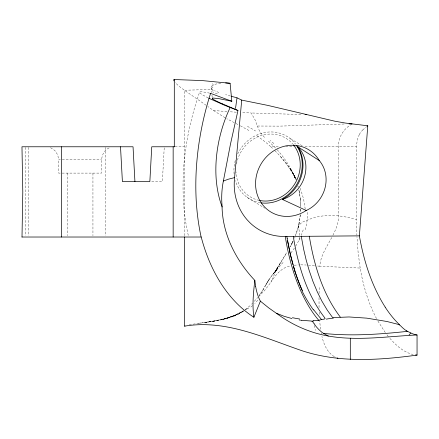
<?xml version="1.0" encoding="UTF-8"?>
<svg xmlns="http://www.w3.org/2000/svg" width="439" height="439" viewBox="0 0 439 439"><rect width="100%" height="100%" fill="white"/><g stroke="black" fill="none" stroke-linecap="round" stroke-linejoin="round"><path stroke-width="0.33" stroke-dasharray="2.19 1.65" d="M184.424 235.655L184.424 90.264L178.722 86L175.002 82.334M319.021 297.724L319.049 307.684M299.524 235.397L299.305 231.364L298.454 226.864A31.136 6.673 -0.4 0 1 298.41 226.573C300.353 221.684 306.74 220.521 311.152 218.644C325.87 213.48 341.849 215.214 356.539 219.637L356.874 234.997M319.076 293.466L319.197 287.534M300.781 209.118L300.627 212.432M300.671 209.211L300.545 211.949L300.561 211.675M376.519 318.582C368.217 302.839 363.141 285.564 360.178 268.059L319.844 266.243C320.454 255.366 327.231 246.284 332.043 236.912M164.213 147.866L162.381 181.581L150.945 181.581M299.442 237.126L299.08 240.128L295.782 245.955M300.463 214.495L299.184 223.034M300.287 214.929L298.432 226.283L295.458 235.606M298.871 224.867L299.036 223.846M299.074 240.166L300.512 237.148M62.135 173.103L101.513 173.103C101.393 164.307 99.477 151.878 109.64 147.68M299.261 222.633L299.338 222.233M298.454 226.864L298.328 227.331M298.24 227.643L295.738 235.342M303.201 229.904L301.264 235.392M209.677 93.167A170.689 7.49 19.4 0 0 204.612 92.179A170.206 7.468 19.4 0 0 199.685 92.042L199.509 92.404C191.536 115.342 186.257 139.19 183.996 163.374L183.936 164.142C182.07 188.057 182.964 212.289 188.369 235.721M272.098 279.764L276.586 269.508L286.014 254.071M271.889 280.329L271.511 281.311M295.041 237.076L294.558 238.218M292.731 241.741L293.016 241.143L291.408 244.331L292.731 241.741L292.489 242.218M293.022 241.549L289.735 247.794M359.343 134.581L358.795 135.755A22.175 7.726 90 0 0 357.39 140.019L356.693 143.871A9.812 3.419 90 0 0 356.539 146.774L356.539 219.637M292.198 242.8L289.992 246.905M332.894 235.277C335.967 229.284 338.645 222.809 338.65 215.972L338.65 146.774C338.025 137.528 343.38 129.181 351.118 124.55M278.359 266.297L277.931 267.066L287.111 251.849M278.03 266.879L275.752 270.847L276.8 269.112M276.696 269.305L277.81 267.378L276.427 269.804L277.069 268.624M264.75 286.886L265.134 286.19M265.721 285.147L263.647 288.851M277.124 268.525L277.289 268.234L275.176 271.56M265.458 285.613L266.177 284.335M277.338 268.141L277.613 267.658M263.971 288.275L262.654 290.541M265.979 284.681L266.769 283.298M266.308 284.104L267.241 282.496M263.581 288.961L259.866 294.542M276.57 269.513L275.467 271.373L276.866 269.003L275.977 270.611L283.204 262.308M266.841 283.182L267.785 281.591M267.307 282.381L268.333 280.691M279.242 264.755L280.51 262.621M267.85 281.476L268.898 279.808M268.405 280.581L270.128 277.964M262.313 291.09L259.043 295.584M268.97 279.698L271.335 276.301M276.197 270.161L276.707 269.376L275.094 271.763L276.18 270.204L275.659 270.956M294.448 248.019L290.854 253.045M270.852 282.261C275.577 274.918 281.673 267.373 290.816 265.809M270.084 283.369L264.799 290.283L259.026 296.281M275.604 271.033L276.175 270.237L273.662 273.47L275.577 271.11L275.006 271.834M270.424 277.541L272.515 274.803M274.062 272.959L277.958 267.944L273.574 273.541M275.099 271.664L275.023 271.768A17.994 12.155 -88 0 1 274.545 272.367M276.8 269.557L272.597 274.704M271.648 275.895L273.162 274.024M259.416 295.112L259.641 294.827M254.274 301.313L257.704 297.494M274.551 272.372L274.227 272.762M273.245 273.931L273.738 273.349M211.554 86.242L212.937 85.15M251.635 304.216L252.513 303.245M362.691 129.988L366.581 126.662M250.032 305.709L245.242 309.577M242.855 311.196L240.501 312.623M189.253 324.844C207.367 321.458 226.963 321.633 242.97 311.218M245.264 309.923L248.71 307.986L245.072 309.896M238.959 313.479L239.727 313.062M244.468 310.214L232.955 316.261L243.585 311.394L227.314 318.237L238.596 314L222.03 319.652L235.677 315.646L221.218 319.636L212.487 321.474L229.35 317.496L221.218 319.636L204.173 322.588L214.117 321.128L196.941 323.494M214.852 84.304L221.141 83.042M294.086 265.238L298.509 264.887M344.105 124.017L279.659 126.13L257.314 126.02L255.075 119.88L251.152 112.971L241.905 112.516M175.04 146.774L184.424 146.774M256.947 135.684L266.034 142.538L270.907 146.774L279.923 146.774M285.833 146.774L293.664 146.774M295.705 146.774L296.391 146.774M305.039 146.774L356.539 146.774M50.512 147.68L54.875 150.544L57.739 154.901L58.639 159.637L60.275 159.637M62.256 159.637L101.513 159.637M60.148 173.103L58.639 173.103L58.639 159.637M300.775 264.843L306.202 265.002M300.797 114.519L251.152 112.971M236.33 112.192L229.795 111.775M226.979 111.583L213.469 110.502L207.762 106.441M308.436 265.145L315.048 265.743M319.844 266.243L316.579 265.897M230.354 95.998L225.619 94.648M218.902 92.519L214.501 90.725M208.24 97.941L201.863 94.517L199.509 92.404M234.338 122.695L226.743 118.7M235.968 123.518L238.728 124.934M335.462 357.269L334.677 356.852M240.374 125.79L248.869 130.476M225.158 117.811L213.469 110.502M302.191 145.808L289.043 137.753M247.124 197.347L264.772 208.179M334.183 356.567C327.077 352.308 323.741 344.088 321.913 336.373M206.226 105.316L184.424 90.264L212.333 89.408L211.071 87.559M268.448 141.138L275.966 148.409M270.907 146.774L273.343 149.123M274.962 150.731C283.484 159.258 290.98 168.905 296.44 179.688L294.273 175.655L296.44 179.688M264.487 137.396L259.948 131.941L257.314 126.02M277.196 149.765C283.995 157.343 289.795 165.865 293.921 175.188M389.865 338.365L394.524 343.331L398.771 347.095A218.573 76.166 90 0 0 413.148 354.525M280.559 156.668L286.491 163.89L291.814 171.556L289.658 167.967L294.3 175.841L289.905 167.939L294.135 175.666L295.804 179.787M388.339 336.543L386.814 334.622M385.299 332.614L377.463 320.333M293.499 174.25L293.153 173.504L295.732 179.589M293.757 174.81L294.256 175.946M294.009 175.375L294.58 176.708M294.339 176.138L295.134 178.053L294.898 177.477M294.662 176.901L294.821 177.285M300.265 188.254L303.579 198.922L305.237 209.183M297.993 186.482L298.103 186.882M297.938 186.295L298.224 187.354M298.866 189.911L299.261 191.733M298.992 190.57L300.298 198.735L300.715 207.005M299.305 191.936L299.579 193.374M321.183 332.927L321.353 333.81M299.617 193.583L300.287 198.104M360.178 268.059L358.153 252.919L356.945 236.648M320.563 329.234L319.663 321.123M211.071 87.361L211.658 92.536M211.955 95.12L212.174 97.057M300.314 198.307L300.468 199.761M300.485 199.964L300.808 206.829M319.246 314.384L319.158 312.003M105.519 147.405L105.519 235.77M92.942 173.103L92.942 235.661M67.216 173.103L67.216 235.661M28.54 147.405L28.54 235.77M25.594 147.405L25.594 235.77M298.805 224.845A14.794 9.642 -88 0 1 298.399 226.837M315.663 330.337A127.266 7.929 -85.5 0 1 315.18 329.393M314.697 327.587A127.266 7.929 -85.5 0 1 314.11 323.373M299.173 223.895A21.176 13.636 -87.8 0 1 299.321 223.094M273.887 143.569A34.451 4.088 36.5 0 1 270.292 140.458M257.748 300.199A79.53 37.408 -76.9 0 1 254.779 303.431M252.535 305.599A79.53 37.408 -76.9 0 1 250.126 307.668M213.343 90.648A81.539 9.532 5.3 0 1 211.68 89.358M359.316 134.466A44.021 15.338 90 0 1 362.702 130.076M247.404 126.372A134.071 47.621 59.3 0 1 255.553 131.014M307.327 212.372A40.745 30.681 87.8 0 1 304.853 230.903M236.517 163.923A34.297 31.301 -58.5 0 1 259.915 135.947A34.297 31.301 -58.5 0 1 292.594 143.86M259.087 200.376A34.297 31.301 -58.5 0 1 235.968 171.803M237.713 153.897A36.442 33.254 -58.5 0 1 295.584 144.173M260.387 202.774A36.442 33.254 -58.5 0 1 235.408 180.654M234.102 174.031A36.442 33.254 -58.5 0 1 235.414 159.961M213.403 85.298A191.832 26.631 18.6 0 1 212.674 83.602M212.97 87.805A121.137 14.174 8.8 0 1 211.653 86.253M217.31 93.875A88.678 8.912 7.9 0 1 212.575 91.811M276.757 269.233L275.813 270.764L276.757 269.233"/><path stroke-width="0.66" d="M173.153 146.774L173.153 237.022M174.299 146.774L174.299 79.53L173.959 79.464L173.652 79.843L174.036 80.93M410.866 332.987A153.43 53.459 90 0 0 417.05 334.968L417.05 355.096C378.676 360.32 338.623 363.031 301.297 350.487C263.795 337.607 225.328 319.268 184.589 326.15L184.589 237.022M22.005 237.022L22.79 191.898L21.972 146.774L133.039 146.774L134.927 181.581M385.201 307.113C371.537 285.591 363.81 260.821 359.376 235.869L367.778 125.79L345.394 123.057L334.727 121.175L267.96 105.437L241.719 100.108L237.022 97.831L231.161 96.223M359.376 235.869L285.251 236.467A58.118 53.037 -58.5 0 1 250.268 223.067L247.25 219.944A58.113 53.031 -58.5 0 1 234.36 180.138L241.719 100.108M222.145 103.73L237.965 110.502L230.42 144.354L223.05 182.706A80.299 74.734 -90 0 0 222.035 205.479C222.194 233.647 235.792 260.217 254.834 280.417C253.402 292.615 252.112 305.045 253.896 317.276C226.069 299.255 209.37 268.388 201.216 237.022L21.95 237.022M237.022 97.831L235.502 108.526M253.896 317.276L260.382 301.165L268.761 307.915L280.411 316.135A133.829 125.697 90 0 0 308.694 330.781C343.358 343.594 381.282 336.62 417.05 334.968M367.224 126.185L367.778 125.79M409.099 334.908L410.866 332.992L406.454 330.792M351.815 124.072L352.078 123.897L349.043 123.93M223.363 181.033L228.516 179.156L234.591 177.619M293.268 236.401C298.01 265.129 306.625 294.311 324.635 317.66C326.951 319.707 320.865 319.049 319.702 320.168M184.589 326.15L184.978 326.018M297.735 146.708A36.442 33.463 -58.4 0 1 282.403 199.432L283.1 199.213A31.729 29.133 -58.4 0 0 297.735 146.708L319.279 160.553A31.729 28.952 -58.5 0 1 306.235 210.484A36.442 33.254 -58.5 0 1 259.926 200.722A36.442 33.254 -58.5 0 1 272.806 151.439A36.442 33.254 -58.5 0 1 319.279 160.553M212.734 98.034L218.326 98.534L231.825 101.272L230.096 83.284L225.651 82.916M317.265 320.7C317.841 320.508 319.526 320.629 318.319 319.795C315.092 315.987 312.206 311.904 309.577 307.662C296.424 286.041 289.241 261.309 285.251 236.467M407.387 331.363C379.565 334.353 351.403 336.329 323.477 333.404L322.473 332.685A153.809 56.066 -84 0 1 316.047 326.424L312.195 321.052L313.605 321.046M406.514 330.83L406.487 330.814A136.469 47.555 -90 0 1 400.313 325.502L398.541 324.459L387.061 321.524L366.845 318.154L349.016 316.958L332.674 317.627L327.225 310.071L321.908 301.154L317.243 291.759L312.958 281.437L309.122 270.331L306.181 260.047L303.678 249.401L301.28 236.341M174.349 146.774L151.746 146.774L149.853 181.581L122.399 181.581L120.511 146.774M174.299 79.53L202.242 80.584L230.096 83.284M311.591 321.052L301.862 320.333M306.482 114.661L305.061 114.623M417.05 355.096L415.492 354.931M301.714 320.316L300.786 320.196M300.194 320.113L299.168 319.96M291.968 318.555L284.198 316.327L276.438 313.254M337.937 358.29L337.092 357.983M237.965 110.502L224.966 105.442L208.805 98.226M210.111 93.266A170.689 7.49 19.4 0 1 210.561 93.364L231.825 101.272M328.328 336.054L323.477 333.404M306.235 210.484L282.409 199.432M212.816 98.989L212.377 98.528A111.319 4.884 19.4 0 1 212.745 98.04M321.529 319.592L313.622 309.731M340.296 317.062C322.55 293.773 314.006 264.81 309.297 236.275M294.86 270.962L290.695 255.942L287.578 240.835M293.466 266.385L294.07 268.427M292.967 264.624L289.839 252.195L287.205 238.646M201.133 237.022C194.784 207.867 194.482 177.619 198.307 148.102A295.195 272.871 90 0 1 210.583 93.375M255.619 286.25L254.834 280.417M286.859 236.412L287.232 238.75M350.311 338.239L350.311 359.426M61.367 146.774L61.367 237.022M399.66 324.778A250.971 87.454 90 0 1 385.19 307.157M299.623 318.977A121.488 88.568 -36.7 0 1 292.44 317.682M312.447 321.353A24.88 11.59 20 0 1 311.838 321.353M319.608 320.091A35.971 17.467 21.5 0 1 318.73 320.305M316.931 320.421A26.291 11.782 18.3 0 1 313.303 320.711M260.398 301.132A228.768 53.756 -70 0 1 255.602 286.277M326.287 319.12A57.443 19.508 6.8 0 1 333.421 318.132M294.059 268.465A182.58 62.525 -89.1 0 0 302.334 290.744A184.237 63.09 -89.1 0 1 294.849 270.989M313.495 309.994A220.581 78.323 88.4 0 1 302.208 291.276M293.433 144.859A34.297 31.301 -58.5 0 1 294.86 183.76A34.297 31.301 -58.5 0 1 259.679 200.497M296.594 145.589A36.442 33.254 -58.5 0 1 296.314 185.132A36.442 33.254 -58.5 0 1 261.007 202.862M230.118 107.599A142.077 132.232 -90 0 0 217.223 150.593C215.137 165.569 215.264 180.978 218.732 195.745A83.229 77.462 -90 0 0 222.167 206.961M222.139 103.73A83.64 3.671 19.4 0 1 212.734 98.962"/></g></svg>
